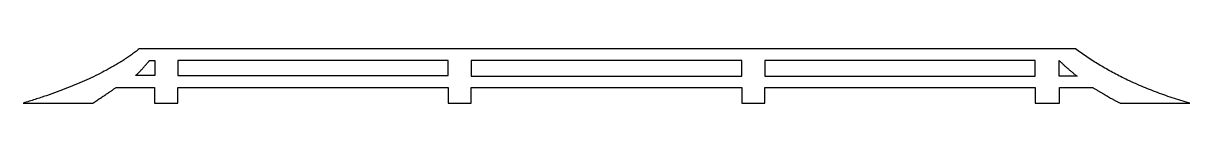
# Model space of a CAD drawing. Extents: x 31.8 to 62, y 18 to 19.4.
import ezdxf

# ---------------------------------------------------------------- set-up
doc = ezdxf.new("R2010")
doc.units = 0
doc.layers.get('0').update_dxf_attribs({"linetype": 'CONTINUOUS'})

msp = doc.modelspace()

# ---------------------------------------------------------------- linework, layer by layer
for p, q in [((59.041, 19.365), (34.8, 19.365)), ((35.061, 19.061), (35.203, 19.061)), ((35.203, 19.061), (35.203, 18.677)), ((58.625, 18.657), (58.625, 19.061)), ((35.203, 18.677), (34.71, 18.677)), ((59.089, 18.657), (58.625, 18.657)), ((34.2, 18.365), (35.2, 18.365)), ((35.2, 18.365), (35.2, 17.965)), ((35.8, 17.965), (35.8, 18.365)), ((35.8, 18.365), (42.8, 18.365)), ((42.8, 18.365), (42.8, 17.965)), ((43.4, 17.965), (43.4, 18.365)), ((43.4, 18.365), (50.4, 18.365)), ((50.4, 18.365), (50.4, 17.965)), ((51, 17.965), (51, 18.365)), ((51, 18.365), (58, 18.365)), ((58, 18.365), (58, 17.967)), ((58.627, 17.967), (58.627, 18.365)), ((58.627, 18.365), (59.496, 18.365)), ((31.8, 17.965), (33.6, 17.965)), ((35.2, 17.965), (35.8, 17.965)), ((42.8, 17.965), (43.4, 17.965)), ((50.4, 17.965), (51, 17.965)), ((58, 17.967), (58.627, 17.967)), ((60.2, 17.965), (62, 17.965))]:
    msp.add_line(p, q)
for points in [[(35.8, 19.061), (35.8, 18.677), (42.8, 18.677), (42.8, 19.061)], [(50.4, 18.657), (50.4, 19.061), (43.4, 19.061), (43.4, 18.657)], [(58, 18.657), (58, 19.061), (51.001, 19.061), (51.001, 18.657)]]:
    msp.add_lwpolyline(points, close=True)
for points in [[(34.8, 19.365), (33.8, 18.565), (31.8, 17.965)], [(62, 17.965), (60.284, 18.447), (59.041, 19.365)], [(34.71, 18.677), (34.927, 18.884), (35.061, 19.061)], [(58.625, 19.061), (58.829, 18.859), (59.089, 18.657)], [(33.6, 17.965), (33.953, 18.197), (34.2, 18.365)], [(59.496, 18.365), (59.93, 18.097), (60.2, 17.965)]]:
    msp.add_open_spline(points, degree=2)

doc.saveas('drawing.dxf')
